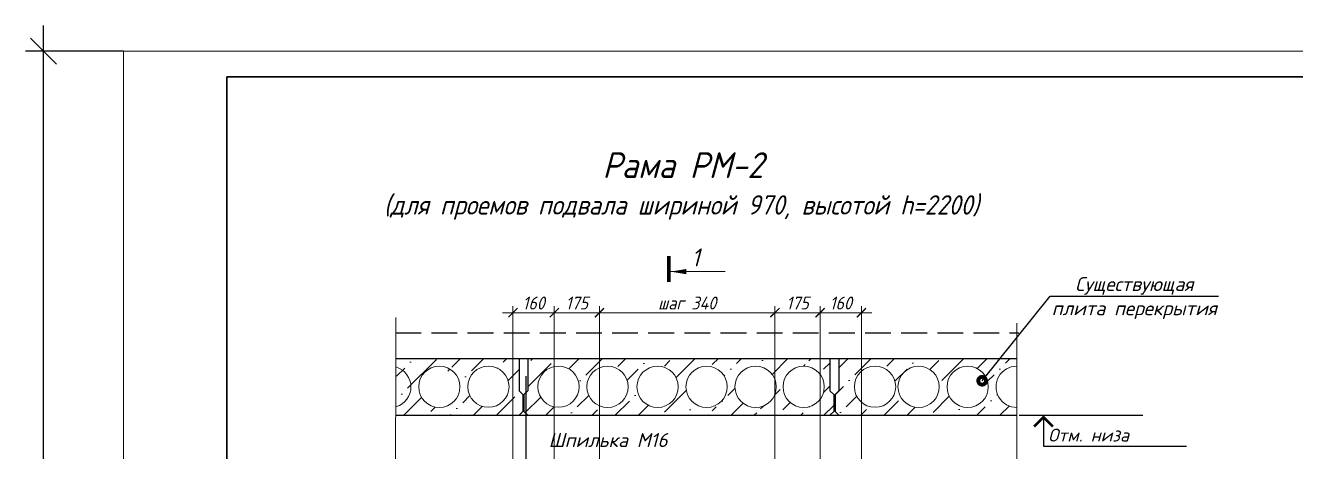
# Model space of a CAD drawing. Header units: millimetres. Extents: x 749182 to 2267578, y 70462 to 311449.
# Drawn here: x 2069564 to 2074485, y 218508 to 220161 of the extents above; entities that cross this region are included whole.
import ezdxf
from ezdxf.enums import TextEntityAlignment as Align

# ---------------------------------------------------------------- set-up
doc = ezdxf.new("R2010")
doc.units = ezdxf.units.MM
doc.linetypes.add('ГОСТ 2.303 4', pattern=[7, 5, -2, 0])
doc.layers.get('Defpoints').update_dxf_attribs({"color": 255})
for name, color, linetype, lineweight in [('1Стены', 252, 'Continuous', 25), ('монолит', 176, 'Continuous', 50), ('Размер', 7, 'Continuous', 13), ('размеры', 7, 'Continuous', 9), ('штрих', 8, 'Continuous', 5), ('штриховка кирпич', 42, 'Continuous', 5)]:
    doc.layers.add(name, color=color, linetype=linetype, lineweight=lineweight)
doc.layers.add('CS_UNPLOTTED', color=254, linetype='Continuous', plot=False)
doc.layers.add('Текст', color=7, linetype='Continuous')
doc.styles.add('GOST', font='', dxfattribs={"width": 0.8, "oblique": 10})
doc.styles.add('GOST 2.304_new', font='isocpeur.ttf', dxfattribs={"width": 0.9, "oblique": 15})
doc.styles.add('БДА100', font='romand.shx', dxfattribs={"width": 0.7})
doc.styles.add('М2', font='isocpeui.ttf')
doc.styles.get('GOST').set_extended_font_data('GOST type A')
doc.dimstyles.new('SPDS', dxfattribs={"dimscale": 25, "dimtxt": 2.5, "dimasz": 1.77, "dimexe": 1.25, "dimexo": 0.625, "dimtad": 1, "dimdec": 0, "dimrnd": 0.001, "dimtxsty": 'GOST 2.304_new', "dimblk": 'ARCHTICK', "dimcen": 2.5, "dimdle": 2, "dimclrt": 256, "dimazin": 2, "dimtfac": 0.75, "dimtdec": 0, "dimtmove": 1, "dimatfit": 3, "dimfxl": 0, "dimtolj": 1, "dimlwd": 9, "dimlwe": 9, "dimarcsym": 0})
doc.dimstyles.new('БДА1', dxfattribs={"dimtxt": 2, "dimasz": 1, "dimexe": 0.7, "dimexo": 0, "dimgap": 0.8, "dimtad": 1, "dimdec": 0, "dimrnd": 1, "dimzin": 0, "dimdsep": 46, "dimtxsty": 'БДА100', "dimblk": 'OBLIQUE', "dimcen": 2, "dimdle": 1, "dimadec": 0, "dimazin": 0, "dimtfac": 1, "dimtdec": 0, "dimtmove": 1, "dimatfit": 3, "dimldrblk": 'NONE', "dimfxl": 0, "dimtolj": 1, "dimtzin": 0, "dimlwd": -1, "dimlwe": -1, "dimarcsym": 0})

# ---------------------------------------------------------------- blocks, each defined once
blk = doc.blocks.new('_ArchTick')
at = {"color": 0, "linetype": 'ByBlock', "const_width": 0.15}
blk.add_lwpolyline([(-0.5, -0.5), (0.5, 0.5)], dxfattribs=at)
blk = doc.blocks.new('*D1196')
at = {"layer": 'Defpoints', "color": 0, "lineweight": 20, "ltscale": 20, "transparency": 16777216}
for p in [(2071453, 219046.4), (2071453, 218358.5), (2071613, 218118.5)]:
    blk.add_point(p, dxfattribs=at)
at = {"layer": 'размеры', "color": 0, "lineweight": 9, "ltscale": 20, "transparency": 16777216}
for p, q in [((2071653, 219046.4), (2071413, 219046.4)), ((2071453, 218371), (2071453, 219071.4)), ((2071613, 218131), (2071613, 219071.4))]:
    blk.add_line(p, q, dxfattribs=at)
at = {"layer": 'размеры', "color": 0, "lineweight": 9, "ltscale": 20, "transparency": 16777216, "xscale": 35.4, "yscale": 35.4, "zscale": 35.4, "rotation": 180}
blk.add_blockref('_ArchTick', (2071453, 219046.4), dxfattribs=at)
at = {"layer": 'размеры', "color": 0, "lineweight": 9, "ltscale": 20, "transparency": 16777216, "xscale": 35.4, "yscale": 35.4, "zscale": 35.4}
blk.add_blockref('_ArchTick', (2071613, 219046.4), dxfattribs=at)
at = {"layer": 'размеры', "ltscale": 20, "transparency": 16777216, "insert": (2071533, 219083.9), "char_height": 50, "attachment_point": 5, "style": 'GOST 2.304_new'}
blk.add_mtext('\\A1;160', dxfattribs=at)
blk = doc.blocks.new('*D1197')
at = {"layer": 'Defpoints', "color": 0, "lineweight": 20, "ltscale": 20, "transparency": 16777216}
for p in [(2072803, 219046.4), (2072643, 218358.5), (2072803, 218358.5)]:
    blk.add_point(p, dxfattribs=at)
at = {"layer": 'размеры', "color": 0, "lineweight": 9, "ltscale": 20, "transparency": 16777216}
for p, q in [((2072603, 219046.4), (2072843, 219046.4)), ((2072643, 218371), (2072643, 219071.4)), ((2072803, 218371), (2072803, 219071.4))]:
    blk.add_line(p, q, dxfattribs=at)
at = {"layer": 'размеры', "color": 0, "lineweight": 9, "ltscale": 20, "transparency": 16777216, "xscale": 35.4, "yscale": 35.4, "zscale": 35.4, "rotation": 180}
blk.add_blockref('_ArchTick', (2072643, 219046.4), dxfattribs=at)
at = {"layer": 'размеры', "color": 0, "lineweight": 9, "ltscale": 20, "transparency": 16777216, "xscale": 35.4, "yscale": 35.4, "zscale": 35.4}
blk.add_blockref('_ArchTick', (2072803, 219046.4), dxfattribs=at)
at = {"layer": 'размеры', "ltscale": 20, "transparency": 16777216, "insert": (2072723, 219083.9), "char_height": 50, "attachment_point": 5, "style": 'GOST 2.304_new'}
blk.add_mtext('\\A1;160', dxfattribs=at)
blk = doc.blocks.new('*D1215')
at = {"layer": 'Defpoints', "color": 0, "lineweight": 20, "ltscale": 20, "transparency": 16777216}
for p in [(2071787.8, 219046.4), (2071613, 218968.6), (2071787.8, 218238.5)]:
    blk.add_point(p, dxfattribs=at)
at = {"layer": 'размеры', "color": 0, "lineweight": 9, "ltscale": 20, "transparency": 16777216}
for p, q in [((2071573, 219046.4), (2071827.8, 219046.4)), ((2071613, 218981.1), (2071613, 219071.4)), ((2071787.8, 218251), (2071787.8, 219071.4))]:
    blk.add_line(p, q, dxfattribs=at)
at = {"layer": 'размеры', "color": 0, "lineweight": 9, "ltscale": 20, "transparency": 16777216, "xscale": 35.4, "yscale": 35.4, "zscale": 35.4, "rotation": 180}
blk.add_blockref('_ArchTick', (2071613, 219046.4), dxfattribs=at)
at = {"layer": 'размеры', "color": 0, "lineweight": 9, "ltscale": 20, "transparency": 16777216, "xscale": 35.4, "yscale": 35.4, "zscale": 35.4}
blk.add_blockref('_ArchTick', (2071787.8, 219046.4), dxfattribs=at)
at = {"layer": 'размеры', "ltscale": 20, "transparency": 16777216, "insert": (2071700.4, 219083.9), "char_height": 50, "attachment_point": 5, "style": 'GOST 2.304_new'}
blk.add_mtext('\\A1;175', dxfattribs=at)
blk = doc.blocks.new('*D1216')
at = {"layer": 'Defpoints', "color": 0, "lineweight": 20, "ltscale": 20, "transparency": 16777216}
for p in [(2072643, 219046.4), (2072643, 218727.8), (2072467.9, 218238.5)]:
    blk.add_point(p, dxfattribs=at)
at = {"layer": 'размеры', "color": 0, "lineweight": 9, "ltscale": 20, "transparency": 16777216}
for p, q in [((2072427.9, 219046.4), (2072683, 219046.4)), ((2072467.9, 218251), (2072467.9, 219071.4)), ((2072643, 218740.3), (2072643, 219071.4))]:
    blk.add_line(p, q, dxfattribs=at)
at = {"layer": 'размеры', "color": 0, "lineweight": 9, "ltscale": 20, "transparency": 16777216, "xscale": 35.4, "yscale": 35.4, "zscale": 35.4, "rotation": 180}
blk.add_blockref('_ArchTick', (2072467.9, 219046.4), dxfattribs=at)
at = {"layer": 'размеры', "color": 0, "lineweight": 9, "ltscale": 20, "transparency": 16777216, "xscale": 35.4, "yscale": 35.4, "zscale": 35.4}
blk.add_blockref('_ArchTick', (2072643, 219046.4), dxfattribs=at)
at = {"layer": 'размеры', "ltscale": 20, "transparency": 16777216, "insert": (2072555.4, 219083.9), "char_height": 50, "attachment_point": 5, "style": 'GOST 2.304_new'}
blk.add_mtext('\\A1;175', dxfattribs=at)
blk = doc.blocks.new('*D1217')
at = {"layer": 'Defpoints', "color": 0, "lineweight": 20, "ltscale": 20, "transparency": 16777216}
for p in [(2072467.9, 219046.4), (2071787.8, 218993.2), (2072467.9, 218921.7)]:
    blk.add_point(p, dxfattribs=at)
at = {"layer": 'размеры', "color": 0, "lineweight": 9, "ltscale": 20, "transparency": 16777216}
for p, q in [((2071747.8, 219046.4), (2072507.9, 219046.4)), ((2071787.8, 219005.7), (2071787.8, 219071.4)), ((2072467.9, 218934.2), (2072467.9, 219071.4))]:
    blk.add_line(p, q, dxfattribs=at)
at = {"layer": 'размеры', "color": 0, "lineweight": 9, "ltscale": 20, "transparency": 16777216, "xscale": 35.4, "yscale": 35.4, "zscale": 35.4, "rotation": 180}
blk.add_blockref('_ArchTick', (2071787.8, 219046.4), dxfattribs=at)
at = {"layer": 'размеры', "color": 0, "lineweight": 9, "ltscale": 20, "transparency": 16777216, "xscale": 35.4, "yscale": 35.4, "zscale": 35.4}
blk.add_blockref('_ArchTick', (2072467.9, 219046.4), dxfattribs=at)
at = {"layer": 'размеры', "ltscale": 20, "transparency": 16777216, "insert": (2072127.9, 219083.9), "char_height": 50, "attachment_point": 5, "style": 'GOST 2.304_new'}
blk.add_mtext('\\A1;шаг 340', dxfattribs=at)
blk = doc.blocks.new('_Oblique')
at = {"color": 0, "linetype": 'ByBlock', "lineweight": -2}
blk.add_line((-0.5, -0.5), (0.5, 0.5), dxfattribs=at)
blk = doc.blocks.new('*D715')
at = {"layer": 'Defpoints', "color": 0, "transparency": 16777216}
for p, q in [((-15.52, -5), (-15.52, 425)), ((0, 420), (-19.02, 420)), ((0, 0), (-19.02, 0))]:
    blk.add_line(p, q, dxfattribs=at)
for p in [(-15.52, 420), (0, 420), (0, 0)]:
    blk.add_point(p, dxfattribs=at)
at = {"layer": 'Defpoints', "color": 0, "transparency": 16777216, "xscale": 5, "yscale": 5, "zscale": 5}
for p, rotation in [((-15.52, 420), 90), ((-15.52, 0), 270)]:
    blk.add_blockref('_Oblique', p, dxfattribs=dict(at, rotation=rotation))
at = {"layer": 'Defpoints', "color": 0, "lineweight": 0, "transparency": 16777216, "insert": (-24.52, 148.5), "char_height": 10, "attachment_point": 5, "rotation": 90, "style": 'БДА100'}
blk.add_mtext('\\A1;420', dxfattribs=at)
blk = doc.blocks.new('_None')
blk = doc.blocks.new('*U713')
at = {"color": 44, "lineweight": 20, "ltscale": 10}
for p, q in [((594, 420), (0, 420)), ((0, 420), (0, 0))]:
    blk.add_line(p, q, dxfattribs=at)
at = {"color": 137, "lineweight": 35, "ltscale": 10}
for p, q in [((589, 415), (20, 415)), ((20, 415), (20, 5))]:
    blk.add_line(p, q, dxfattribs=at)
at = {"color": 44, "lineweight": 13, "style": 'GOST', "oblique": 10, "width": 0.8}
for tag in ['ФОРМАТВЕРТ', 'ФОРМАТГОРИЗ']:
    blk.add_attdef(tag, (542.98, 1.6), '', height=2, dxfattribs=at)
at = {"layer": 'Defpoints', "color": 251, "lineweight": 0}
dim = blk.add_linear_dim(base=(-15.52, 420), p1=(0, 0), p2=(0, 420), angle=90, dimstyle='БДА1', override={"dimscale": 5}, dxfattribs=at)
dim.commit()
dim.dimension.update_dxf_attribs({"geometry": '*D715', "text_midpoint": (-15.52, 148.5), "dimtype": 128})

msp = doc.modelspace()

# ---------------------------------------------------------------- hatches: boundary and pattern name
at = {"layer": 'штрих', "ltscale": 100}
h = msp.add_hatch(dxfattribs=at)
h.set_pattern_fill('ANSI36', color=256, scale=20)
h.set_pattern_definition([(45, (-39861497.944, -1220198.24), (33.67596045, 123.47852166), [158.75, -31.75, 0, -31.75])])
edge = h.paths.add_edge_path(flags=16)
edge.add_arc((2071167.7179, 218758.9493), 80, 0, 360)
h.paths.add_polyline_path([(2071216.1765, 218815.8299), (2071179.1024, 218825.7639), (2071179.1024, 218860.2014), (2071216.1765, 218850.2674)], flags=16)
edge = h.paths.add_edge_path(flags=16)
edge.add_arc((2071357.7166, 218759.413), 80, 0, 360)
h.paths.add_polyline_path([(2071354.5742, 218760.9816), (2071365.3045, 218801.0278), (2071421.6795, 218801.0278), (2071410.9492, 218760.9816)], flags=0)
h.paths.add_polyline_path([(2071287.8152, 218654.2166), (2071249.7056, 218664.4281), (2071249.7056, 218699.7975), (2071287.8152, 218689.5861)], flags=16)
h.paths.add_polyline_path([(2070998.2722, 218679.9432), (2070998.4594, 218837.4679), (2070998.4814, 218855.9986), (2070998.484, 218868.6493), (2070998.1714, 218648.6493), (2070998.235, 218648.6431)])
h.paths.add_polyline_path([(2071001.6238, 218868.6493), (2071476.4946, 218868.6493), (2071476.4946, 218743.6493), (2071491.4946, 218728.6493), (2071491.4946, 218663.6493), (2071476.4946, 218648.6493), (2071001.3112, 218648.6493)])
h = msp.add_hatch(dxfattribs=at)
h.set_pattern_fill('ANSI36', color=256, scale=20)
h.set_pattern_definition([(45, (-40513548.267, -1204667.324), (33.67596045, 123.47852166), [158.75, -31.75, 0, -31.75])])
h.paths.add_polyline_path([(2072025.5241, 218837.9936), (2072025.5241, 218868.6493), (2071842.3283, 218868.6493), (2071842.3283, 218835.5628, -0.331054119), (2071899.2984, 218758.9493, -0.331054119), (2071842.3283, 218682.3359), (2071842.3283, 218648.6493), (2072025.5241, 218648.6493), (2072025.5241, 218679.9051, -0.460293486), (2071933.1953, 218758.9493, -0.460293486)])
h.paths.add_polyline_path([(2071510.5217, 218868.6493), (2071510.5217, 218743.6493), (2071495.5217, 218728.6493), (2071495.5217, 218663.6493), (2071510.5217, 218648.6493), (2071827.6283, 218648.6493), (2071827.6283, 218679.3842, -0.44510651), (2071739.2984, 218758.9493, -0.44510651), (2071827.6283, 218838.5145), (2071827.6283, 218868.6493)])
h.paths.add_polyline_path([(2071709.2998, 218759.413, -1), (2071549.2998, 218759.413, -1)], flags=16)
h.paths.add_polyline_path([(2072040.2241, 218868.6493), (2072040.2241, 218834.245, -0.102074753), (2072067.816, 218817.4008, -0.844047219), (2072152.8775, 218821.1436, -0.195504104), (2072210.5485, 218838.6107), (2072210.5485, 218868.6493)])
h.paths.add_polyline_path([(2072152.8775, 218821.1436, 0.844047219), (2072067.816, 218817.4008, -0.207728726), (2072093.1953, 218758.9493, -0.207728726), (2072067.816, 218700.4979, 0.844047219), (2072152.8775, 218696.7551, -0.226394881), (2072123.1953, 218758.9493, -0.226394881)])
h.paths.add_polyline_path([(2072210.5485, 218648.6493), (2072210.5485, 218679.288, -0.195504104), (2072152.8775, 218696.7551, -0.844047219), (2072067.816, 218700.4979, -0.102074753), (2072040.2241, 218683.6537), (2072040.2241, 218648.6493)])
h.paths.add_polyline_path([(2072283.1953, 218758.9493, -0.334587013), (2072225.2485, 218682.0491), (2072225.2485, 218648.6493), (2072397.7068, 218648.6493), (2072397.7068, 218679.0767, -0.43083795), (2072313.1953, 218758.9493, -0.43083795), (2072397.7068, 218838.822), (2072397.7068, 218868.6493), (2072225.2485, 218868.6493), (2072225.2485, 218835.8496, -0.334587013)])
h.paths.add_polyline_path([(2072412.4068, 218868.6493), (2072412.4068, 218836.6083, -0.344840005), (2072473.1953, 218758.9493, -0.344840005), (2072412.4068, 218681.2904), (2072412.4068, 218648.6493), (2072584.865, 218648.6493), (2072584.865, 218679.1432, -0.434760374), (2072499.2984, 218758.9493, -0.434760374), (2072584.865, 218838.7554), (2072584.865, 218868.6493)])
h.paths.add_polyline_path([(2072659.2984, 218758.9493, -0.341037633), (2072599.565, 218681.559), (2072599.565, 218648.6493), (2072680.5217, 218648.6493), (2072695.5217, 218663.6493), (2072695.5217, 218728.6493), (2072680.5217, 218743.6493), (2072680.5217, 218868.6493), (2072599.565, 218868.6493), (2072599.565, 218836.3397, -0.341037633)])
h.paths.add_polyline_path([(2071640.5324, 218695.6875), (2071721.3963, 218695.6875), (2071742.857, 218775.7798), (2071661.993, 218775.7798)], flags=24)
h.paths.add_polyline_path([(2071425.0097, 218762.1629), (2071541.1347, 218762.1629), (2071562.0404, 218840.184), (2071445.9154, 218840.184)], flags=9)
h.paths.add_polyline_path([(2072322.3068, 218629.2414), (2072322.3068, 218699.9804), (2072246.0876, 218720.4032), (2072246.0876, 218649.6643)], flags=9)
at = {"layer": 'штрих', "lineweight": 20}
h = msp.add_hatch(dxfattribs=at)
h.set_pattern_fill('ANSI36', color=256, scale=20)
h.set_pattern_definition([(45, (0, 12843.164), (33.6759605, 123.4785217), [158.75, -31.75, 0, -31.75])])
h.paths.add_polyline_path([(2073339.8703, 218868.6493), (2072715.8034, 218868.6493), (2072715.8034, 218743.6493), (2072700.8034, 218728.6493), (2072700.8034, 218663.6493), (2072715.8034, 218648.6493), (2073404.9407, 218648.6493), (2073404.903, 218678.95, -1.002795937), (2073404.7039, 218838.9492), (2073404.6669, 218868.6493), (2073339.8703, 218868.6493), (2073283.9163, 218798.8553, -0.131307255), (2073294.5801, 218758.9493, -1), (2073134.5801, 218758.9493, -0.767866325), (2073283.9163, 218798.8553)])
h.paths.add_polyline_path([(2073104.5801, 218758.9493, -1), (2072944.5801, 218758.9493, -1)], flags=16)
h.paths.add_polyline_path([(2072935.6968, 218759.413, -1), (2072775.6968, 218759.413, -1)], flags=16)

# ---------------------------------------------------------------- linework, layer by layer
at = {"layer": '1Стены', "color": 6, "linetype": 'ГОСТ 2.303 4', "ltscale": 20}
msp.add_line((2070997.2508, 218968.6493), (2073413.0596, 218968.6493), dxfattribs=at)
at = {"layer": 'CS_UNPLOTTED', "ltscale": 20}
msp.add_line((2071502.9963, 218800.3571), (2071502.9963, 215885.3412), dxfattribs=at)
at = {"layer": 'монолит', "lineweight": 25, "ltscale": 100}
for p, q in [((2071001.6238, 218868.6493), (2073403.2094, 218868.6493)), ((2071001.6238, 218868.6493), (2073405.3082, 218868.6493)), ((2071001.3112, 218648.6493), (2073403.522, 218648.6493)), ((2071001.3112, 218648.6493), (2073404.9407, 218648.6493)), ((2073454.7159, 218648.6493), (2073883.522, 218648.6493)), ((2073884.8847, 218648.6493), (2073893.0596, 218648.6493))]:
    msp.add_line(p, q, dxfattribs=at)
at = {"layer": 'Размер', "linetype": 'Continuous', "ltscale": 20}
msp.add_line((2072064.3903, 219205.8469), (2072274.6516, 219205.8469), dxfattribs=at)
at = {"layer": 'Размер', "linetype": 'Continuous', "ltscale": 20, "const_width": 14}
msp.add_lwpolyline([(2072057.3903, 219265.8469), (2072057.3903, 219165.8469)], dxfattribs=at)
at = {"layer": 'Размер', "linetype": 'Continuous', "ltscale": 20}
msp.add_solid([(2072064.3903, 219205.8469), (2072124.4804, 219215.9025), (2072124.4804, 219195.7913)], dxfattribs=at)
at = {"layer": 'Текст', "ltscale": 20}
for p, q in [((2073270.7608, 218782.4457), (2073533.8417, 219110.5991)), ((2073533.8417, 219110.5991), (2074186.7617, 219110.5991))]:
    msp.add_line(p, q, dxfattribs=at)
at = {"layer": 'Текст', "ltscale": 10}
for p, q in [((2071476.4946, 218868.6493), (2071476.4946, 218743.6493)), ((2071510.5217, 218868.6493), (2071510.5217, 218743.6493)), ((2072680.5217, 218868.6493), (2072680.5217, 218743.6493)), ((2072715.8034, 218868.6493), (2072715.8034, 218743.6493)), ((2071491.4946, 218728.6493), (2071476.4946, 218743.6493)), ((2071491.4946, 218728.6493), (2071491.4946, 218663.6493)), ((2071495.5217, 218728.6493), (2071510.5217, 218743.6493)), ((2071495.5217, 218728.6493), (2071495.5217, 218663.6493)), ((2072695.5217, 218728.6493), (2072680.5217, 218743.6493)), ((2072695.5217, 218728.6493), (2072695.5217, 218663.6493)), ((2072700.8034, 218728.6493), (2072715.8034, 218743.6493)), ((2072700.8034, 218728.6493), (2072700.8034, 218663.6493)), ((2071476.4946, 218648.6493), (2071491.4946, 218663.6493)), ((2071510.5217, 218648.6493), (2071495.5217, 218663.6493)), ((2072695.5217, 218663.6493), (2072680.5217, 218648.6493)), ((2072700.8034, 218663.6493), (2072715.8034, 218648.6493))]:
    msp.add_line(p, q, dxfattribs=at)
at = {"layer": 'Текст', "linetype": 'Continuous', "ltscale": 10}
for p, q in [((2073414.4223, 218648.6493), (2073694.6879, 218648.6493)), ((2073508.5536, 218648.6493), (2073508.5536, 218528.6493)), ((2073508.5536, 218528.6493), (2074063.0793, 218528.6493))]:
    msp.add_line(p, q, dxfattribs=at)
at = {"layer": 'Текст', "ltscale": 20, "const_width": 30}
msp.add_lwpolyline([(2073278.2608, 218782.4457, 1), (2073263.2608, 218782.4457, 1)], format="xyb", close=True, dxfattribs=at)
at = {"layer": 'Текст', "linetype": 'Continuous', "ltscale": 10, "const_width": 10}
msp.add_lwpolyline([(2073545.0181, 218605.1138), (2073508.5536, 218641.5783), (2073472.0892, 218605.1138)], dxfattribs=at)
at = {"layer": 'штрих', "ltscale": 100}
for centre in [(2071167.7179, 218758.9493), (2071357.7166, 218759.413), (2071629.2998, 218759.413), (2071819.2984, 218758.9493), (2072013.1953, 218758.9493), (2072203.1953, 218758.9493), (2072393.1953, 218758.9493), (2072579.2984, 218758.9493), (2072855.6968, 218759.413), (2073024.5801, 218758.9493), (2073214.5801, 218758.9493)]:
    msp.add_circle(centre, 80, dxfattribs=at)
for centre, start, end in [((2070977.7193, 218758.4857), 287.1870798, 72.6501105), ((2073404.5801, 218758.9493), 89.9113303, 270.2312735)]:
    msp.add_arc(centre, 80, start, end, dxfattribs=at)
at = {"layer": 'штриховка кирпич', "linetype": 'Continuous', "ltscale": 20}
for points in [[(2070998.5601, 219028.0948), (2070995.8012, 216706.1627), (2071070.7763, 216688.5562), (2070920.7267, 216653.7693), (2070995.7018, 216636.1628), (2070992.9429, 215307.559)], [(2073410.1131, 215308.7806), (2073407.3543, 216614.104), (2073332.3295, 216631.4974), (2073482.2796, 216666.7105), (2073407.2548, 216684.1039), (2073404.496, 219006.0329)]]:
    msp.add_lwpolyline(points, dxfattribs=at)

# ---------------------------------------------------------------- block references
at = {"xscale": 20, "yscale": 20, "zscale": 20}
msp.add_blockref('*U713', (2069944.3124, 211660.9104), dxfattribs=at)

# ---------------------------------------------------------------- texts
at = {"layer": 'Размер', "linetype": 'Continuous', "ltscale": 20, "style": 'GOST 2.304_new', "oblique": 15, "width": 0.9}
msp.add_text('1', height=70, dxfattribs=at).set_placement((2072144.3903, 219225.8469))
at = {"layer": 'Текст', "ltscale": 20, "style": 'М2'}
for s, p in [('Существующая', (2073860.3017, 219130.5991)), ('Шпилька М16', (2071821.5157, 218525.4151))]:
    msp.add_text(s, height=54, dxfattribs=at).set_placement(p, align=Align.CENTER)
msp.add_text('плита перекрытия', height=54, dxfattribs=at).set_placement((2073860.3017, 219090.5991), align=Align.TOP_CENTER)
at = {"layer": 'Текст', "linetype": 'Continuous', "ltscale": 10, "style": 'М2'}
msp.add_text('Отм. низа', height=50, dxfattribs=at).set_placement((2073526.5536, 218546.6493))
at = {"layer": 'Текст', "lineweight": 30, "ltscale": 20, "insert": (2070889.7703, 219668.7004), "char_height": 100, "attachment_point": 1, "style": 'GOST 2.304_new'}
msp.add_mtext_dynamic_manual_height_columns('\\pi909.88042;Рама РМ-2{\\H0.75x; \\P\\pi62.73294;(для проемов подвала шириной 970, высотой h=2200)}', width=2476.350679, gutter_width=125, heights=[0], dxfattribs=at)

# ---------------------------------------------------------------- dimensions: what is measured, and where the dimension line sits
at = {"layer": 'размеры', "ltscale": 20}
dim = msp.add_linear_dim(base=(2072467.8753, 219046.3607), p1=(2071787.8298, 218993.1983), p2=(2072467.8753, 218921.6554), text='шаг 340', dimstyle='SPDS', override={"dimscale": 20, "dimfxl": 1.25, "dimtfill": 0, "dimarcsym": 1}, dxfattribs=at)
dim.commit()
dim.dimension.update_dxf_attribs({"geometry": '*D1217', "text_midpoint": (2072127.8526, 219083.8607)})
for base, p1, p2, picture, middle in [((2071452.9963, 219046.3607), (2071613.0012, 218118.5088), (2071452.9963, 218358.5088), '*D1196', (2071532.9988, 219083.8607)), ((2071787.8298, 219046.3607), (2071613.0012, 218968.6493), (2071787.8298, 218238.5088), '*D1215', (2071700.4155, 219083.8607)), ((2072643.0062, 219046.3607), (2072467.8753, 218238.5088), (2072643.0062, 218727.8409), '*D1216', (2072555.4407, 219083.8607)), ((2072803.0062, 219046.3607), (2072643.0062, 218358.5088), (2072803.0062, 218358.5088), '*D1197', (2072723.0062, 219083.8607))]:
    dim = msp.add_linear_dim(base=base, p1=p1, p2=p2, dimstyle='SPDS', override={"dimscale": 20, "dimfxl": 1.25, "dimtfill": 0, "dimarcsym": 1}, dxfattribs=at)
    dim.commit()
    dim.dimension.update_dxf_attribs({"geometry": picture, "text_midpoint": middle})

doc.saveas('drawing.dxf')
